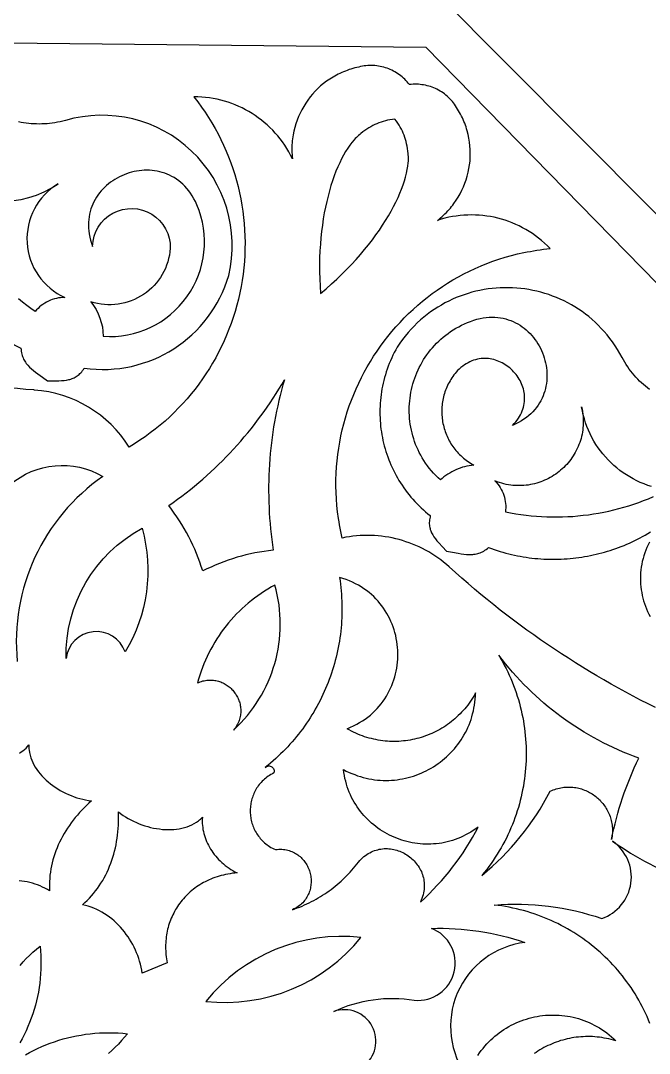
# Model space of a CAD drawing. Extents: x -555 to 555, y -555 to 555.
# Drawn here: x 6.6 to 106.5, y 6.6 to 170.8 of the extents above; entities that cross this region are included whole.
import ezdxf

# ---------------------------------------------------------------- set-up
doc = ezdxf.new("R2010")
doc.units = 0
doc.layers.add('LAYER_1', color=18, linetype='CONTINUOUS')
doc.layers.add('LAYER_2', color=140, linetype='CONTINUOUS')

msp = doc.modelspace()

# ---------------------------------------------------------------- linework, layer by layer
at = {"layer": 'LAYER_1'}
for points in [[(-6.28, 167.4), (71, 166.61), (125.03, 111.42)], [(106.56, 112.16), (106.23, 112.41), (105.91, 112.68), (105.6, 112.95), (105.3, 113.23), (105, 113.51), (104.7, 113.81), (104.42, 114.12), (104.14, 114.43), (103.87, 114.75), (103.61, 115.08), (103.35, 115.42), (103.1, 115.77), (102.86, 116.12), (102.63, 116.49), (102.41, 116.86), (102.2, 117.24), (101.85, 117.89), (101.47, 118.52), (101.09, 119.13), (100.68, 119.72), (100.26, 120.29), (99.82, 120.84), (99.37, 121.38), (98.91, 121.89), (98.43, 122.38), (97.93, 122.86), (97.43, 123.32), (96.91, 123.75), (96.38, 124.17), (95.84, 124.56), (95.29, 124.94), (94.72, 125.3), (94.15, 125.64), (93.57, 125.96), (92.98, 126.25), (92.39, 126.53), (91.78, 126.79), (91.17, 127.03), (90.55, 127.25), (89.93, 127.45), (89.3, 127.63), (88.67, 127.79), (88.03, 127.93), (87.39, 128.05), (86.75, 128.15), (86.1, 128.23), (85.45, 128.29), (84.8, 128.33), (84.15, 128.35), (83.5, 128.35), (82.85, 128.33), (82.2, 128.29), (81.55, 128.23), (80.9, 128.15), (80.26, 128.05), (79.61, 127.93), (78.98, 127.79), (78.34, 127.63), (77.71, 127.44), (77.08, 127.24), (76.46, 127.02), (75.85, 126.78), (75.24, 126.51), (74.64, 126.23), (74.05, 125.93), (73.47, 125.6), (72.89, 125.26), (72.32, 124.89), (71.77, 124.5), (71.22, 124.1), (70.69, 123.67), (70.16, 123.22), (69.65, 122.75), (69.15, 122.26), (68.67, 121.75), (68.2, 121.22), (67.74, 120.67), (67.3, 120.1), (66.87, 119.51), (66.46, 118.89), (66.22, 118.47), (65.99, 118.04), (65.78, 117.61), (65.58, 117.18), (65.38, 116.74), (65.2, 116.3), (65.03, 115.86), (64.87, 115.42), (64.72, 114.97), (64.58, 114.52), (64.45, 114.07), (64.33, 113.62), (64.22, 113.17), (64.12, 112.72), (64.03, 112.26), (63.96, 111.81), (63.89, 111.35), (63.83, 110.89), (63.78, 110.43), (63.75, 109.97), (63.72, 109.51), (63.71, 109.06), (63.7, 108.6), (63.7, 108.14), (63.72, 107.68), (63.74, 107.23), (63.77, 106.77), (63.82, 106.32), (63.87, 105.86), (63.94, 105.41), (64.01, 104.96), (64.09, 104.51), (64.19, 104.06), (64.29, 103.62), (64.4, 103.18), (64.52, 102.74), (64.65, 102.3), (64.79, 101.86), (64.95, 101.43), (65.11, 101), (65.28, 100.58), (65.45, 100.16), (65.64, 99.74), (65.84, 99.32), (66.05, 98.91), (66.27, 98.51), (66.49, 98.1), (66.73, 97.71), (66.97, 97.31), (67.22, 96.93), (67.49, 96.54), (67.76, 96.17), (68.04, 95.79), (68.33, 95.43), (68.63, 95.06), (68.94, 94.71), (69.25, 94.36), (69.58, 94.02), (69.92, 93.68), (70.26, 93.35), (70.61, 93.02), (70.97, 92.71), (71.34, 92.4), (71.72, 92.1), (71.67, 91.86), (71.62, 91.64), (71.59, 91.42), (71.57, 91.2), (71.56, 91), (71.56, 90.8), (71.58, 90.6), (71.6, 90.41), (71.63, 90.23), (71.67, 90.05), (71.72, 89.87), (71.78, 89.7), (71.85, 89.53), (71.92, 89.36), (72.01, 89.2), (72.1, 89.04), (72.3, 88.72), (72.53, 88.41), (72.78, 88.1), (73.05, 87.78), (73.65, 87.14), (74.29, 86.46), (75.26, 86.28), (76.17, 86.11), (76.61, 86.04), (77.03, 85.98), (77.45, 85.93), (77.86, 85.91), (78.26, 85.92), (78.46, 85.93), (78.66, 85.95), (78.85, 85.98), (79.05, 86.02), (79.25, 86.07), (79.44, 86.13), (79.63, 86.2), (79.83, 86.28), (80.02, 86.37), (80.21, 86.47), (80.4, 86.59), (80.6, 86.72), (80.79, 86.86), (80.99, 87.02), (81.44, 86.85), (81.89, 86.7), (82.34, 86.55), (82.8, 86.41), (83.26, 86.27), (83.72, 86.15), (84.18, 86.03), (84.64, 85.92), (85.1, 85.82), (85.56, 85.72), (86.02, 85.63), (86.49, 85.55), (86.95, 85.48), (87.42, 85.41), (87.88, 85.36), (88.35, 85.3), (88.82, 85.26), (89.28, 85.23), (89.75, 85.2), (90.22, 85.18), (90.68, 85.16), (91.15, 85.16), (91.62, 85.16), (92.08, 85.17), (92.55, 85.18), (93.02, 85.21), (93.48, 85.24), (93.94, 85.28), (94.41, 85.32), (94.87, 85.38), (95.33, 85.44), (95.79, 85.5), (96.25, 85.58), (96.71, 85.66), (97.17, 85.75), (97.62, 85.84), (98.08, 85.95), (98.53, 86.06), (98.98, 86.18), (99.43, 86.3), (99.88, 86.43), (100.32, 86.57), (100.76, 86.72), (101.21, 86.87), (101.64, 87.03), (102.08, 87.2), (102.52, 87.37), (102.95, 87.56), (103.38, 87.74), (103.8, 87.94), (104.23, 88.14), (104.65, 88.35), (105.07, 88.57), (105.48, 88.79), (105.9, 89.02), (106.3, 89.26), (106.71, 89.5)], [(106.91, 96.73), (106.3, 96.92), (105.7, 97.15), (105.11, 97.39), (104.54, 97.66), (103.97, 97.94), (103.42, 98.25), (102.89, 98.58), (102.37, 98.93), (101.86, 99.3), (101.37, 99.69), (100.89, 100.1), (100.43, 100.53), (99.99, 100.97), (99.57, 101.43), (99.16, 101.91), (98.77, 102.4), (98.4, 102.91), (98.05, 103.44), (97.72, 103.97), (97.42, 104.53), (97.13, 105.09), (96.87, 105.67), (96.62, 106.26), (96.4, 106.87), (96.21, 107.48), (96.04, 108.11), (95.89, 108.74), (95.77, 109.39), (95.85, 109.01), (95.91, 108.64), (95.96, 108.26), (96, 107.89), (96.03, 107.53), (96.04, 107.16), (96.03, 106.8), (96.02, 106.44), (95.99, 106.09), (95.95, 105.74), (95.9, 105.39), (95.84, 105.05), (95.76, 104.71), (95.68, 104.37), (95.58, 104.04), (95.47, 103.72), (95.35, 103.4), (95.22, 103.08), (95.08, 102.77), (94.93, 102.47), (94.77, 102.17), (94.6, 101.88), (94.43, 101.59), (94.24, 101.31), (94.04, 101.04), (93.84, 100.77), (93.62, 100.51), (93.4, 100.26), (93.17, 100.02), (92.94, 99.78), (92.69, 99.55), (92.44, 99.33), (92.18, 99.11), (91.92, 98.91), (91.65, 98.71), (91.37, 98.53), (91.09, 98.35), (90.8, 98.18), (90.5, 98.02), (90.2, 97.87), (89.89, 97.73), (89.58, 97.59), (89.27, 97.47), (88.95, 97.36), (88.63, 97.26), (88.3, 97.17), (87.97, 97.1), (87.63, 97.03), (87.29, 96.97), (86.95, 96.93), (86.61, 96.9), (86.26, 96.88), (85.91, 96.87), (85.56, 96.87), (85.21, 96.89), (84.86, 96.92), (84.5, 96.96), (84.14, 97.02), (83.78, 97.08), (83.43, 97.17), (83.07, 97.26), (82.71, 97.37), (82.35, 97.5), (81.99, 97.63), (82.22, 97.38), (82.44, 97.12), (82.64, 96.85), (82.82, 96.56), (82.99, 96.27), (83.14, 95.97), (83.28, 95.66), (83.39, 95.34), (83.49, 95.02), (83.57, 94.69), (83.63, 94.36), (83.67, 94.03), (83.7, 93.7), (83.7, 93.36), (83.68, 93.03), (83.65, 92.69), (84.47, 92.54), (85.29, 92.39), (86.12, 92.27), (86.94, 92.16), (87.77, 92.08), (88.6, 92.01), (89.42, 91.95), (90.25, 91.92), (91.08, 91.9), (91.91, 91.9), (92.73, 91.91), (93.56, 91.94), (94.38, 91.99), (95.2, 92.06), (96.03, 92.15), (96.85, 92.25), (97.66, 92.37), (98.48, 92.5), (99.29, 92.66), (100.1, 92.83), (100.9, 93.02), (101.7, 93.22), (102.5, 93.44), (103.29, 93.68), (104.08, 93.93), (104.86, 94.2), (105.64, 94.49), (106.42, 94.8), (107.18, 95.12)], [(106.59, 87.89), (106.37, 87.46), (106.16, 87.03), (105.98, 86.6), (105.81, 86.16), (105.67, 85.72), (105.54, 85.27), (105.43, 84.82), (105.33, 84.37), (105.26, 83.92), (105.2, 83.47), (105.16, 83.02), (105.13, 82.56), (105.12, 82.11), (105.13, 81.66), (105.16, 81.21), (105.2, 80.76), (105.25, 80.31), (105.33, 79.86), (105.41, 79.42), (105.52, 78.98), (105.64, 78.55), (105.77, 78.12), (105.92, 77.69), (106.08, 77.27), (106.26, 76.86), (106.45, 76.45), (106.66, 76.05)], [(6.41, 54.31), (6.68, 54.51), (6.94, 54.71), (7.19, 54.92), (7.43, 55.14), (7.66, 55.38), (7.88, 55.62), (7.88, 55.42), (7.88, 55.21), (7.9, 55.01), (7.92, 54.8), (7.98, 54.4), (8.07, 54), (8.19, 53.6), (8.33, 53.21), (8.5, 52.83), (8.69, 52.45), (8.91, 52.09), (9.14, 51.72), (9.4, 51.37), (9.67, 51.03), (9.97, 50.69), (10.28, 50.37), (10.61, 50.05), (10.95, 49.75), (11.31, 49.45), (11.69, 49.17), (12.07, 48.9), (12.47, 48.65), (12.88, 48.4), (13.3, 48.17), (13.73, 47.96), (14.17, 47.75), (14.61, 47.57), (15.06, 47.4), (15.51, 47.24), (15.97, 47.11), (16.44, 46.99), (16.9, 46.88), (17.37, 46.8), (17.84, 46.73), (17.44, 46.37), (17.05, 46.01), (16.67, 45.63), (16.31, 45.25), (15.95, 44.86), (15.6, 44.47), (15.26, 44.07), (14.94, 43.66), (14.63, 43.24), (14.32, 42.82), (14.03, 42.39), (13.76, 41.96), (13.49, 41.52), (13.24, 41.08), (13, 40.63), (12.77, 40.18), (12.56, 39.72), (12.36, 39.25), (12.18, 38.79), (12, 38.32), (11.85, 37.84), (11.71, 37.36), (11.58, 36.88), (11.47, 36.39), (11.38, 35.9), (11.3, 35.41), (11.24, 34.91), (11.2, 34.41), (11.17, 33.91), (11.16, 33.41), (11.17, 32.91), (11.19, 32.4), (10.82, 32.63), (10.44, 32.84), (10.06, 33.03), (9.66, 33.2), (9.27, 33.36), (8.86, 33.5), (8.45, 33.63), (8.04, 33.74), (7.62, 33.84), (7.2, 33.91), (6.78, 33.98), (6.35, 34.03)], [(6.48, 20.57), (6.97, 21.11), (7.48, 21.64), (8, 22.16), (8.54, 22.66), (9.1, 23.14), (9.67, 23.61), (9.74, 22.88), (9.78, 22.14), (9.81, 21.4), (9.81, 20.67), (9.79, 19.94), (9.75, 19.21), (9.7, 18.49), (9.62, 17.76), (9.52, 17.05), (9.4, 16.33), (9.26, 15.62), (9.1, 14.92), (8.92, 14.22), (8.72, 13.53), (8.5, 12.84), (8.27, 12.16), (8.01, 11.49), (7.74, 10.82), (7.45, 10.16), (7.14, 9.51), (6.81, 8.87), (6.46, 8.24)], [(79.29, 6.25), (79.55, 6.63), (79.82, 7.01), (80.1, 7.37), (80.39, 7.72), (80.69, 8.06), (81.01, 8.39), (81.33, 8.71), (81.65, 9.01), (81.99, 9.31), (82.34, 9.59), (82.69, 9.86), (83.05, 10.12), (83.42, 10.36), (83.8, 10.6), (84.18, 10.82), (84.57, 11.03), (84.96, 11.23), (85.36, 11.41), (85.76, 11.59), (86.17, 11.75), (86.59, 11.9), (87, 12.03), (87.42, 12.15), (87.85, 12.26), (88.28, 12.36), (88.71, 12.44), (89.14, 12.52), (89.58, 12.57), (90.01, 12.62), (90.45, 12.65), (90.89, 12.67), (91.33, 12.67), (91.77, 12.66), (92.21, 12.64), (92.65, 12.6), (93.09, 12.55), (93.53, 12.49), (93.97, 12.41), (94.41, 12.32), (94.84, 12.22), (95.27, 12.1), (95.7, 11.96), (96.13, 11.81), (96.55, 11.65), (96.97, 11.47), (97.38, 11.28), (97.79, 11.08), (98.2, 10.86), (98.6, 10.62), (99, 10.37), (99.39, 10.1), (99.77, 9.82), (100.15, 9.53), (100.52, 9.22), (100.88, 8.89), (101.24, 8.55), (100.86, 8.66), (100.49, 8.76), (100.12, 8.86), (99.74, 8.94), (99.37, 9.01), (98.99, 9.07), (98.62, 9.13), (98.25, 9.17), (97.87, 9.2), (97.5, 9.23), (97.13, 9.24), (96.76, 9.24), (96.39, 9.24), (96.02, 9.22), (95.65, 9.2), (95.29, 9.17), (94.93, 9.13), (94.56, 9.08), (94.2, 9.02), (93.85, 8.95), (93.49, 8.87), (93.14, 8.79), (92.79, 8.69), (92.44, 8.59), (92.09, 8.48), (91.75, 8.36), (91.41, 8.23), (91.08, 8.1), (90.75, 7.95), (90.42, 7.8), (90.1, 7.64), (89.78, 7.48), (89.46, 7.3), (89.15, 7.12), (88.84, 6.93), (88.54, 6.73), (88.24, 6.53)], [(7.36, 6.33), (7.99, 6.69), (8.63, 7.02), (9.27, 7.34), (9.93, 7.64), (10.6, 7.92), (11.27, 8.18), (11.95, 8.43), (12.64, 8.65), (13.33, 8.86), (14.04, 9.04), (14.74, 9.21), (15.46, 9.36), (16.18, 9.49), (16.9, 9.6), (17.63, 9.69), (18.36, 9.76), (19.1, 9.81), (19.84, 9.84), (20.58, 9.85), (21.32, 9.84), (22.07, 9.82), (22.82, 9.77), (23.57, 9.7), (23.1, 9.14), (22.62, 8.59), (22.13, 8.05), (21.62, 7.53), (21.1, 7.03), (20.57, 6.54)]]:
    msp.add_lwpolyline(points, dxfattribs=at)
for points in [[(107.53, 61.57), (106.34, 62.16), (105.16, 62.77), (103.98, 63.39), (102.81, 64.01), (101.64, 64.65), (100.49, 65.3), (99.33, 65.96), (98.19, 66.63), (97.05, 67.31), (95.92, 68), (94.79, 68.7), (93.67, 69.41), (92.56, 70.14), (91.45, 70.87), (90.35, 71.61), (89.26, 72.36), (88.17, 73.13), (87.09, 73.9), (86.02, 74.68), (84.96, 75.47), (83.9, 76.28), (82.85, 77.09), (81.81, 77.91), (80.77, 78.74), (79.74, 79.58), (78.72, 80.43), (77.71, 81.3), (76.71, 82.17), (75.71, 83.05), (74.72, 83.94), (74.71, 83.94), (74.27, 84.33), (73.82, 84.7), (73.37, 85.05), (72.9, 85.39), (72.43, 85.72), (71.95, 86.03), (71.46, 86.32), (70.96, 86.6), (70.46, 86.87), (69.95, 87.12), (69.43, 87.35), (68.91, 87.57), (68.38, 87.77), (67.84, 87.96), (67.31, 88.13), (66.76, 88.29), (66.21, 88.43), (65.66, 88.55), (65.1, 88.66), (64.54, 88.75), (63.98, 88.82), (63.42, 88.88), (62.85, 88.92), (62.28, 88.95), (61.71, 88.96), (61.14, 88.95), (60.57, 88.92), (60, 88.88), (59.42, 88.82), (58.85, 88.74), (58.28, 88.65), (57.71, 88.54), (57.59, 89.06), (57.48, 89.58), (57.38, 90.1), (57.29, 90.62), (57.2, 91.13), (57.12, 91.65), (56.98, 92.69), (56.87, 93.72), (56.79, 94.75), (56.74, 95.78), (56.72, 96.8), (56.72, 97.82), (56.75, 98.83), (56.81, 99.84), (56.9, 100.84), (57.01, 101.84), (57.15, 102.83), (57.32, 103.81), (57.51, 104.79), (57.72, 105.76), (57.96, 106.72), (58.23, 107.67), (58.52, 108.61), (58.83, 109.55), (59.17, 110.47), (59.54, 111.38), (59.92, 112.29), (60.33, 113.18), (60.76, 114.06), (61.21, 114.93), (61.69, 115.78), (62.18, 116.62), (62.7, 117.45), (63.24, 118.27), (63.8, 119.07), (64.38, 119.85), (64.98, 120.62), (65.6, 121.38), (66.24, 122.12), (66.9, 122.84), (67.58, 123.55), (68.27, 124.24), (68.99, 124.91), (69.72, 125.56), (70.47, 126.2), (71.23, 126.81), (72.02, 127.41), (72.82, 127.98), (73.64, 128.54), (74.47, 129.08), (75.32, 129.59), (76.18, 130.08), (77.06, 130.55), (77.95, 131), (78.86, 131.42), (79.79, 131.83), (80.72, 132.2), (81.67, 132.56), (82.63, 132.89), (83.61, 133.19), (84.6, 133.47), (85.6, 133.72), (86.61, 133.95), (87.12, 134.05), (87.64, 134.14), (88.15, 134.23), (88.67, 134.32), (89.2, 134.39), (89.72, 134.46), (90.25, 134.52), (90.78, 134.58), (90.34, 135.02), (89.89, 135.45), (89.42, 135.85), (88.94, 136.24), (88.45, 136.61), (87.95, 136.96), (87.44, 137.3), (86.92, 137.61), (86.39, 137.9), (85.85, 138.18), (85.3, 138.43), (84.75, 138.67), (84.19, 138.88), (83.62, 139.08), (83.04, 139.26), (82.46, 139.41), (81.87, 139.55), (81.28, 139.66), (80.69, 139.76), (80.09, 139.83), (79.49, 139.89), (78.89, 139.92), (78.28, 139.93), (77.67, 139.92), (77.07, 139.89), (76.46, 139.84), (75.85, 139.76), (75.25, 139.67), (74.64, 139.55), (74.04, 139.41), (73.44, 139.25), (72.85, 139.06), (73.1, 139.26), (73.35, 139.47), (73.59, 139.68), (73.82, 139.89), (74.05, 140.11), (74.27, 140.33), (74.49, 140.56), (74.7, 140.79), (74.91, 141.03), (75.1, 141.27), (75.3, 141.51), (75.48, 141.76), (75.84, 142.26), (76.16, 142.78), (76.47, 143.31), (76.74, 143.85), (77, 144.41), (77.22, 144.97), (77.42, 145.54), (77.6, 146.12), (77.74, 146.71), (77.86, 147.3), (77.96, 147.9), (78.03, 148.5), (78.07, 149.1), (78.08, 149.71), (78.07, 150.32), (78.02, 150.92), (77.96, 151.53), (77.86, 152.13), (77.73, 152.73), (77.58, 153.33), (77.49, 153.63), (77.4, 153.92), (77.3, 154.22), (77.19, 154.51), (77.07, 154.8), (76.95, 155.09), (76.82, 155.38), (76.68, 155.66), (76.53, 155.95), (76.38, 156.23), (76.22, 156.5), (76.06, 156.78), (75.9, 157.04), (75.74, 157.29), (75.58, 157.53), (75.4, 157.76), (75.22, 157.99), (75.03, 158.21), (74.83, 158.42), (74.62, 158.62), (74.41, 158.81), (74.19, 158.99), (73.97, 159.17), (73.74, 159.33), (73.51, 159.49), (73.27, 159.64), (73.02, 159.78), (72.77, 159.91), (72.52, 160.03), (72.26, 160.14), (72, 160.24), (71.74, 160.34), (71.47, 160.42), (71.2, 160.49), (70.93, 160.56), (70.65, 160.61), (70.37, 160.65), (70.1, 160.69), (69.82, 160.71), (69.53, 160.72), (69.25, 160.72), (68.97, 160.72), (68.68, 160.7), (68.4, 160.67), (68.22, 160.89), (68.04, 161.11), (67.85, 161.31), (67.65, 161.51), (67.45, 161.71), (67.24, 161.89), (67.02, 162.07), (66.8, 162.23), (66.57, 162.39), (66.34, 162.54), (66.1, 162.69), (65.85, 162.82), (65.61, 162.95), (65.35, 163.06), (65.1, 163.17), (64.83, 163.27), (64.57, 163.35), (64.3, 163.43), (64.03, 163.5), (63.76, 163.56), (63.48, 163.61), (63.2, 163.65), (62.92, 163.68), (62.64, 163.7), (62.35, 163.71), (62.07, 163.7), (61.78, 163.69), (61.49, 163.67), (61.2, 163.63), (60.91, 163.58), (60.62, 163.53), (60.34, 163.46), (60.02, 163.39), (59.71, 163.31), (59.4, 163.23), (59.1, 163.14), (58.8, 163.04), (58.5, 162.93), (58.21, 162.82), (57.92, 162.7), (57.63, 162.58), (57.35, 162.45), (57.07, 162.31), (56.79, 162.17), (56.26, 161.87), (55.74, 161.54), (55.23, 161.2), (54.75, 160.83), (54.28, 160.44), (53.84, 160.03), (53.41, 159.6), (53, 159.15), (52.61, 158.69), (52.25, 158.2), (51.91, 157.71), (51.58, 157.19), (51.29, 156.67), (51.01, 156.13), (50.76, 155.57), (50.54, 155.01), (50.34, 154.43), (50.17, 153.85), (50.02, 153.25), (49.9, 152.65), (49.85, 152.34), (49.81, 152.04), (49.77, 151.73), (49.74, 151.42), (49.72, 151.1), (49.71, 150.79), (49.7, 150.48), (49.7, 150.16), (49.71, 149.84), (49.73, 149.52), (49.75, 149.2), (49.78, 148.88), (49.5, 149.44), (49.2, 149.98), (48.89, 150.52), (48.56, 151.03), (48.21, 151.54), (47.84, 152.03), (47.46, 152.5), (47.06, 152.96), (46.65, 153.4), (46.22, 153.83), (45.78, 154.25), (45.32, 154.64), (44.86, 155.02), (44.37, 155.39), (43.88, 155.73), (43.38, 156.06), (42.86, 156.37), (42.34, 156.67), (41.8, 156.94), (41.26, 157.2), (40.7, 157.43), (40.14, 157.65), (39.57, 157.85), (38.99, 158.03), (38.4, 158.19), (37.81, 158.33), (37.21, 158.45), (36.6, 158.54), (35.99, 158.62), (35.38, 158.67), (34.75, 158.71), (34.13, 158.72, -0.453995), (23.83, 103, 0.240725), (8.75, 112.08), (8.73, 112.09, -0.074077), (-32.6, 121.2)], [(-9.93, 142.32, 0.260478), (6.62, 118.74), (6.64, 118.49), (6.67, 118.25), (6.71, 118.02), (6.76, 117.8), (6.82, 117.59), (6.89, 117.39), (6.96, 117.2), (7.05, 117.01), (7.14, 116.83), (7.24, 116.65), (7.35, 116.49), (7.46, 116.32), (7.58, 116.17), (7.71, 116.01), (7.99, 115.72), (8.29, 115.44), (8.6, 115.17), (8.94, 114.9), (9.3, 114.64), (10.05, 114.1), (10.85, 113.52), (11.79, 113.53), (12.23, 113.54), (12.66, 113.55), (13.08, 113.57), (13.48, 113.6), (13.86, 113.65), (14.23, 113.73), (14.41, 113.77), (14.58, 113.82), (14.76, 113.89), (14.92, 113.95), (15.09, 114.03), (15.25, 114.12), (15.41, 114.21), (15.57, 114.32), (15.72, 114.43), (15.87, 114.56), (16.01, 114.69), (16.15, 114.84), (16.29, 115), (16.43, 115.18), (16.56, 115.37), (16.69, 115.57, 0.373134), (39.66, 130.31, 0.574165), (13.72, 154.96), (13.3, 154.85), (12.88, 154.75), (12.46, 154.67), (12.03, 154.59), (11.61, 154.53), (11.19, 154.48), (10.77, 154.44), (10.35, 154.41), (9.93, 154.4), (9.52, 154.39), (9.1, 154.4), (8.68, 154.41), (8.27, 154.44), (7.86, 154.48), (7.45, 154.53), (7.04, 154.59), (6.64, 154.65), (6.23, 154.73)], [(-6.45, 145.6, 0.329739), (12.55, 144.87, 0.606751), (13.62, 126.79), (13.27, 126.79), (12.93, 126.76), (12.6, 126.72), (12.27, 126.65), (11.94, 126.57), (11.61, 126.47), (11.3, 126.35), (10.99, 126.22), (10.69, 126.07), (10.4, 125.9), (10.12, 125.71), (9.85, 125.51), (9.59, 125.3), (9.35, 125.07), (9.12, 124.83), (8.91, 124.57), (8.22, 125.05), (7.55, 125.55), (6.89, 126.06), (6.24, 126.58)], [(1.46, 82.56, -0.719328), (19.65, 98.34, 0.270929), (6.03, 68.91, 0.777705)], [(106.64, 11.32), (106.42, 11.87), (106.18, 12.41), (105.94, 12.95), (105.68, 13.48), (105.42, 14), (105.14, 14.52), (104.86, 15.04), (104.57, 15.54), (104.27, 16.04), (103.95, 16.53), (103.63, 17.02), (103.3, 17.5), (102.96, 17.97), (102.62, 18.43), (102.26, 18.89), (101.9, 19.34), (101.53, 19.79), (101.14, 20.22), (100.76, 20.65), (100.36, 21.07), (99.96, 21.48), (99.54, 21.89), (99.12, 22.28), (98.7, 22.67), (98.26, 23.05), (97.82, 23.42), (97.37, 23.79), (96.92, 24.14), (96.46, 24.49), (95.99, 24.83), (95.51, 25.15), (95.03, 25.47), (94.54, 25.78), (94.05, 26.08), (93.55, 26.38), (93.04, 26.66), (92.53, 26.93), (92.01, 27.2), (91.49, 27.45), (90.96, 27.69), (90.43, 27.93), (89.89, 28.15), (89.35, 28.36), (88.8, 28.57), (88.24, 28.76), (87.69, 28.94), (87.12, 29.11), (86.56, 29.27), (85.99, 29.42), (85.41, 29.56), (84.83, 29.69), (84.25, 29.81), (83.66, 29.91), (83.07, 30.01), (82.48, 30.09), (81.88, 30.16), (82.96, 30.24), (84.05, 30.28), (85.13, 30.3), (86.22, 30.29), (87.3, 30.25), (88.38, 30.19), (89.46, 30.09), (90.53, 29.97), (91.6, 29.83), (92.67, 29.65), (93.74, 29.45), (94.79, 29.22), (95.85, 28.96), (96.89, 28.68), (97.94, 28.37), (98.97, 28.03, 0.61665), (100.7, 40.3, 0.063158), (112.78, 33.98, 0.145764)], [(61.03, 4.46, 0.862472), (56.36, 13.23, -0.153049), (69.17, 15.03, 0.87466), (71.89, 26.45, -0.089383), (86.77, 24.21, 0.578149), (77.64, 2.78)]]:
    msp.add_lwpolyline(points, format="xyb", dxfattribs=at)
for points in [[(54.26, 127.45), (55.15, 128.2), (56.02, 128.96), (56.86, 129.73), (57.66, 130.5), (58.44, 131.28), (59.19, 132.06), (59.91, 132.84), (60.6, 133.63), (61.27, 134.41), (61.9, 135.19), (62.5, 135.97), (63.07, 136.75), (63.62, 137.52), (64.13, 138.28), (64.61, 139.04), (65.07, 139.79), (65.49, 140.53), (65.88, 141.26), (66.25, 141.97), (66.58, 142.68), (66.88, 143.37), (67.16, 144.04), (67.4, 144.7), (67.61, 145.34), (67.79, 145.96), (67.94, 146.56), (68.06, 147.14), (68.15, 147.7), (68.21, 148.24), (68.23, 148.5), (68.24, 148.75), (68.24, 148.99), (68.23, 149.23), (68.22, 149.47), (68.2, 149.69), (68.15, 150.1), (68.09, 150.49), (68.02, 150.87), (67.95, 151.23), (67.86, 151.59), (67.77, 151.93), (67.66, 152.27), (67.55, 152.6), (67.42, 152.93), (67.27, 153.25), (67.12, 153.57), (66.94, 153.89), (66.76, 154.21), (66.55, 154.53), (66.33, 154.86), (66.1, 155.19), (65.69, 155.13), (65.3, 155.07), (64.93, 154.99), (64.57, 154.9), (64.22, 154.8), (63.88, 154.69), (63.54, 154.57), (63.22, 154.43), (62.9, 154.29), (62.58, 154.13), (62.26, 153.96), (61.95, 153.77), (61.63, 153.57), (61.32, 153.36), (60.99, 153.13), (60.67, 152.88), (60.49, 152.74), (60.31, 152.59), (60.13, 152.43), (59.96, 152.26), (59.78, 152.08), (59.61, 151.89), (59.26, 151.47), (58.92, 151.02), (58.58, 150.54), (58.25, 150.01), (57.93, 149.45), (57.61, 148.86), (57.31, 148.23), (57.01, 147.56), (56.72, 146.87), (56.44, 146.14), (56.17, 145.38), (55.92, 144.6), (55.68, 143.78), (55.45, 142.93), (55.24, 142.06), (55.04, 141.16), (54.86, 140.24), (54.7, 139.29), (54.55, 138.32), (54.43, 137.32), (54.32, 136.3), (54.23, 135.26), (54.17, 134.2), (54.12, 133.12), (54.1, 132.02), (54.1, 130.9), (54.13, 129.77), (54.18, 128.62)], [(76.03, 115.16), (75.84, 114.93), (75.65, 114.71), (75.48, 114.48), (75.31, 114.25), (75.15, 114.02), (74.99, 113.78), (74.85, 113.54), (74.71, 113.29), (74.58, 113.05), (74.46, 112.8), (74.34, 112.55), (74.24, 112.29), (74.14, 112.04), (74.05, 111.78), (73.96, 111.52), (73.89, 111.26), (73.82, 111), (73.76, 110.73), (73.7, 110.47), (73.66, 110.2), (73.62, 109.94), (73.59, 109.67), (73.56, 109.41), (73.55, 109.14), (73.54, 108.87), (73.54, 108.6), (73.54, 108.34), (73.56, 108.07), (73.58, 107.81), (73.6, 107.54), (73.64, 107.28), (73.68, 107.01), (73.73, 106.75), (73.79, 106.49), (73.85, 106.23), (73.92, 105.98), (74, 105.72), (74.08, 105.47), (74.17, 105.22), (74.27, 104.97), (74.38, 104.72), (74.49, 104.48), (74.61, 104.24), (74.73, 104), (74.87, 103.77), (75, 103.54), (75.15, 103.31), (75.3, 103.08), (75.46, 102.86), (75.63, 102.65), (75.8, 102.44), (75.98, 102.23), (76.17, 102.03), (76.36, 101.83), (76.56, 101.64), (76.76, 101.45), (76.98, 101.26), (77.19, 101.09), (77.42, 100.91), (77.65, 100.75), (77.89, 100.59), (78.13, 100.43), (78.38, 100.28), (78.64, 100.14), (78.27, 100.1), (77.9, 100.04), (77.53, 99.97), (77.17, 99.89), (76.82, 99.79), (76.47, 99.67), (76.12, 99.54), (75.78, 99.4), (75.45, 99.24), (75.12, 99.07), (74.8, 98.88), (74.49, 98.69), (74.18, 98.48), (73.89, 98.25), (73.6, 98.02), (73.32, 97.77), (72.94, 98.12), (72.57, 98.49), (72.22, 98.87), (71.88, 99.25), (71.56, 99.64), (71.26, 100.04), (70.97, 100.45), (70.7, 100.86), (70.44, 101.28), (70.2, 101.7), (69.97, 102.13), (69.76, 102.56), (69.56, 103), (69.38, 103.44), (69.22, 103.89), (69.07, 104.34), (68.93, 104.79), (68.81, 105.25), (68.7, 105.71), (68.61, 106.17), (68.53, 106.63), (68.47, 107.1), (68.42, 107.56), (68.39, 108.03), (68.37, 108.49), (68.37, 108.96), (68.38, 109.42), (68.4, 109.89), (68.44, 110.35), (68.49, 110.81), (68.56, 111.27), (68.64, 111.73), (68.73, 112.19), (68.84, 112.64), (68.96, 113.09), (69.09, 113.53), (69.24, 113.97), (69.41, 114.41), (69.58, 114.84), (69.77, 115.27), (69.97, 115.69), (70.19, 116.11), (70.41, 116.51), (70.66, 116.92), (70.91, 117.31), (71.18, 117.7), (71.46, 118.08), (71.75, 118.45), (72.06, 118.81), (72.38, 119.17), (72.71, 119.51), (73.05, 119.85), (73.41, 120.17), (73.78, 120.49), (74.16, 120.79), (74.55, 121.09), (74.95, 121.37), (75.37, 121.64), (75.8, 121.9), (76.24, 122.15), (76.69, 122.38), (77.16, 122.6), (77.64, 122.81), (78.13, 123), (78.63, 123.18), (79.14, 123.33), (79.63, 123.45), (80.12, 123.54), (80.6, 123.61), (81.07, 123.65), (81.53, 123.67), (81.99, 123.66), (82.43, 123.63), (82.87, 123.57), (83.3, 123.49), (83.71, 123.39), (84.12, 123.27), (84.52, 123.13), (84.9, 122.97), (85.28, 122.79), (85.64, 122.6), (85.99, 122.38), (86.34, 122.15), (86.66, 121.9), (86.98, 121.64), (87.28, 121.36), (87.57, 121.07), (87.85, 120.77), (88.11, 120.46), (88.36, 120.13), (88.6, 119.79), (88.82, 119.45), (89.03, 119.09), (89.22, 118.72), (89.4, 118.35), (89.56, 117.97), (89.7, 117.59), (89.83, 117.19), (89.95, 116.8), (90.04, 116.4), (90.12, 115.99), (90.18, 115.59), (90.23, 115.18), (90.25, 114.77), (90.26, 114.36), (90.25, 113.95), (90.22, 113.54), (90.18, 113.13), (90.11, 112.72), (90.02, 112.32), (89.92, 111.92), (89.79, 111.53), (89.65, 111.14), (89.48, 110.76), (89.29, 110.38), (89.08, 110.02), (88.85, 109.66), (88.6, 109.31), (88.32, 108.96), (88.03, 108.63), (87.71, 108.32), (87.36, 108.01), (87, 107.71), (86.61, 107.43), (86.2, 107.16), (85.76, 106.91), (85.3, 106.68), (84.81, 106.46), (85.07, 106.73), (85.31, 107.01), (85.53, 107.3), (85.73, 107.58), (85.91, 107.87), (86.07, 108.16), (86.21, 108.46), (86.34, 108.75), (86.44, 109.05), (86.53, 109.34), (86.6, 109.64), (86.65, 109.93), (86.69, 110.23), (86.71, 110.52), (86.71, 110.82), (86.7, 111.11), (86.67, 111.4), (86.63, 111.68), (86.58, 111.97), (86.51, 112.25), (86.43, 112.52), (86.34, 112.8), (86.23, 113.06), (86.11, 113.33), (85.98, 113.58), (85.84, 113.83), (85.68, 114.08), (85.52, 114.32), (85.35, 114.55), (85.16, 114.77), (84.97, 114.99), (84.77, 115.2), (84.56, 115.4), (84.34, 115.59), (84.12, 115.77), (83.88, 115.94), (83.64, 116.1), (83.4, 116.25), (83.14, 116.39), (82.89, 116.52), (82.62, 116.64), (82.35, 116.74), (82.08, 116.83), (81.81, 116.91), (81.52, 116.98), (81.24, 117.03), (80.95, 117.07), (80.67, 117.09), (80.37, 117.1), (80.08, 117.09), (79.79, 117.07), (79.49, 117.03), (79.2, 116.97), (78.9, 116.9), (78.61, 116.81), (78.31, 116.7), (78.02, 116.58), (77.73, 116.43), (77.44, 116.27), (77.15, 116.09), (76.87, 115.88), (76.58, 115.66), (76.31, 115.42)], [(78.92, 63.89), (78.73, 63.55), (78.53, 63.22), (78.33, 62.89), (78.11, 62.58), (77.89, 62.27), (77.67, 61.96), (77.43, 61.66), (77.19, 61.37), (76.95, 61.09), (76.7, 60.82), (76.44, 60.55), (76.17, 60.29), (75.9, 60.04), (75.63, 59.79), (75.35, 59.56), (75.06, 59.33), (74.77, 59.1), (74.47, 58.89), (74.17, 58.68), (73.87, 58.48), (73.56, 58.29), (73.24, 58.11), (72.93, 57.94), (72.6, 57.77), (72.28, 57.61), (71.95, 57.46), (71.62, 57.32), (71.28, 57.18), (70.94, 57.06), (70.6, 56.94), (70.26, 56.83), (69.91, 56.73), (69.56, 56.64), (69.21, 56.55), (68.86, 56.48), (68.5, 56.41), (68.15, 56.35), (67.79, 56.3), (67.43, 56.26), (67.07, 56.23), (66.71, 56.2), (66.34, 56.19), (65.98, 56.18), (65.62, 56.19), (65.25, 56.2), (64.89, 56.22), (64.52, 56.25), (64.16, 56.29), (63.8, 56.34), (63.43, 56.4), (63.07, 56.47), (62.71, 56.54), (62.35, 56.63), (61.99, 56.72), (61.63, 56.83), (61.27, 56.94), (60.92, 57.07), (60.57, 57.2), (60.21, 57.35), (59.87, 57.5), (59.52, 57.66), (59.17, 57.83), (58.83, 58.02), (58.49, 58.21), (59.02, 58.43), (59.52, 58.66), (60.01, 58.91), (60.48, 59.18), (60.93, 59.46), (61.36, 59.75), (61.78, 60.06), (62.18, 60.39), (62.56, 60.72), (62.92, 61.07), (63.27, 61.43), (63.6, 61.8), (63.91, 62.18), (64.2, 62.58), (64.48, 62.98), (64.74, 63.39), (64.98, 63.81), (65.2, 64.23), (65.41, 64.66), (65.6, 65.1), (65.77, 65.55), (65.93, 66), (66.07, 66.46), (66.19, 66.92), (66.29, 67.38), (66.38, 67.85), (66.45, 68.32), (66.5, 68.79), (66.53, 69.26), (66.55, 69.73), (66.55, 70.21), (66.54, 70.68), (66.51, 71.15), (66.46, 71.63), (66.39, 72.1), (66.31, 72.56), (66.21, 73.03), (66.09, 73.49), (65.96, 73.94), (65.81, 74.39), (65.64, 74.84), (65.46, 75.28), (65.26, 75.71), (65.04, 76.14), (64.81, 76.55), (64.56, 76.96), (64.29, 77.37), (64.01, 77.76), (63.71, 78.14), (63.4, 78.51), (63.07, 78.87), (62.72, 79.22), (62.35, 79.55), (61.97, 79.88), (61.58, 80.19), (61.16, 80.48), (60.73, 80.76), (60.29, 81.03), (59.83, 81.28), (59.35, 81.51), (58.86, 81.73), (58.35, 81.93), (57.82, 82.11), (57.28, 82.28), (57.36, 81.74), (57.43, 81.2), (57.49, 80.67), (57.54, 80.13), (57.59, 79.59), (57.62, 79.05), (57.65, 78.52), (57.66, 77.98), (57.67, 77.45), (57.67, 76.91), (57.66, 76.38), (57.64, 75.85), (57.61, 75.32), (57.58, 74.79), (57.53, 74.26), (57.48, 73.73), (57.42, 73.21), (57.35, 72.68), (57.27, 72.16), (57.18, 71.64), (57.08, 71.12), (56.98, 70.6), (56.86, 70.09), (56.74, 69.58), (56.61, 69.07), (56.47, 68.56), (56.33, 68.05), (56.17, 67.55), (56.01, 67.05), (55.84, 66.55), (55.66, 66.06), (55.47, 65.57), (55.28, 65.08), (55.07, 64.6), (54.86, 64.11), (54.64, 63.64), (54.42, 63.16), (54.18, 62.69), (53.94, 62.22), (53.69, 61.76), (53.43, 61.3), (53.17, 60.85), (52.9, 60.4), (52.62, 59.95), (52.33, 59.51), (52.03, 59.07), (51.73, 58.63), (51.42, 58.21), (51.1, 57.78), (50.78, 57.36), (50.44, 56.95), (50.11, 56.54), (49.76, 56.13), (49.4, 55.74), (49.04, 55.34), (48.68, 54.95), (48.3, 54.57), (47.92, 54.19), (47.53, 53.82), (47.13, 53.46), (46.73, 53.1), (46.32, 52.75), (45.91, 52.4), (45.48, 52.06), (45.61, 52.15), (45.74, 52.22), (45.87, 52.26), (46, 52.28), (46.14, 52.28), (46.27, 52.25), (46.39, 52.21), (46.5, 52.14), (46.61, 52.06), (46.7, 51.97), (46.78, 51.86), (46.83, 51.74), (46.87, 51.61), (46.89, 51.47), (46.88, 51.32), (46.84, 51.17), (46.6, 51.05), (46.37, 50.92), (46.15, 50.79), (45.94, 50.64), (45.73, 50.5), (45.54, 50.34), (45.35, 50.18), (45.17, 50.02), (44.99, 49.85), (44.82, 49.67), (44.66, 49.49), (44.51, 49.31), (44.37, 49.12), (44.23, 48.93), (44.1, 48.73), (43.98, 48.53), (43.87, 48.33), (43.77, 48.12), (43.67, 47.91), (43.58, 47.69), (43.49, 47.48), (43.42, 47.26), (43.35, 47.04), (43.29, 46.82), (43.24, 46.59), (43.19, 46.37), (43.16, 46.14), (43.13, 45.92), (43.11, 45.69), (43.09, 45.46), (43.09, 45.23), (43.09, 45), (43.09, 44.77), (43.11, 44.54), (43.13, 44.32), (43.16, 44.09), (43.2, 43.86), (43.25, 43.64), (43.3, 43.42), (43.36, 43.19), (43.43, 42.97), (43.51, 42.76), (43.59, 42.54), (43.68, 42.33), (43.78, 42.12), (43.89, 41.91), (44, 41.71), (44.12, 41.51), (44.25, 41.32), (44.39, 41.12), (44.53, 40.94), (44.68, 40.75), (44.84, 40.58), (45.01, 40.4), (45.18, 40.23), (45.36, 40.07), (45.55, 39.91), (45.75, 39.76), (45.95, 39.62), (46.16, 39.48), (46.38, 39.34), (46.61, 39.22), (46.84, 39.1), (47.08, 38.99), (47.35, 39.01), (47.61, 39.03), (47.86, 39.03), (48.11, 39.03), (48.36, 39.01), (48.6, 38.98), (48.83, 38.94), (49.06, 38.89), (49.28, 38.82), (49.5, 38.75), (49.71, 38.67), (49.91, 38.58), (50.11, 38.48), (50.3, 38.38), (50.48, 38.26), (50.66, 38.14), (50.83, 38.01), (51, 37.87), (51.16, 37.73), (51.31, 37.57), (51.45, 37.42), (51.59, 37.25), (51.72, 37.09), (51.84, 36.91), (51.96, 36.73), (52.07, 36.55), (52.17, 36.36), (52.26, 36.17), (52.35, 35.98), (52.43, 35.78), (52.5, 35.58), (52.56, 35.37), (52.61, 35.17), (52.66, 34.96), (52.7, 34.75), (52.73, 34.54), (52.75, 34.33), (52.76, 34.11), (52.76, 33.9), (52.76, 33.69), (52.74, 33.47), (52.72, 33.26), (52.69, 33.05), (52.65, 32.84), (52.6, 32.63), (52.54, 32.43), (52.47, 32.22), (52.39, 32.02), (52.31, 31.82), (52.21, 31.63), (52.1, 31.44), (51.99, 31.25), (51.86, 31.07), (51.72, 30.89), (51.58, 30.71), (51.42, 30.54), (51.25, 30.38), (51.08, 30.22), (50.89, 30.07), (50.69, 29.93), (50.48, 29.79), (50.26, 29.66), (50.03, 29.54), (49.79, 29.42), (50.18, 29.56), (50.57, 29.7), (50.95, 29.85), (51.33, 30), (51.71, 30.17), (52.09, 30.34), (52.46, 30.51), (52.82, 30.7), (53.19, 30.89), (53.55, 31.09), (53.9, 31.29), (54.25, 31.5), (54.6, 31.72), (54.94, 31.94), (55.28, 32.17), (55.61, 32.41), (55.94, 32.65), (56.27, 32.9), (56.59, 33.16), (56.9, 33.42), (57.21, 33.68), (57.52, 33.96), (57.82, 34.24), (58.11, 34.52), (58.4, 34.81), (58.69, 35.11), (58.97, 35.41), (59.24, 35.72), (59.51, 36.03), (59.77, 36.35), (60.03, 36.67), (60.28, 37), (60.49, 37.24), (60.71, 37.46), (60.93, 37.67), (61.16, 37.87), (61.39, 38.04), (61.63, 38.21), (61.86, 38.36), (62.11, 38.49), (62.35, 38.62), (62.6, 38.73), (62.85, 38.82), (63.1, 38.9), (63.36, 38.97), (63.61, 39.03), (63.87, 39.07), (64.12, 39.11), (64.38, 39.13), (64.63, 39.13), (64.89, 39.13), (65.14, 39.12), (65.4, 39.09), (65.65, 39.05), (65.9, 39.01), (66.14, 38.95), (66.39, 38.88), (66.63, 38.8), (66.87, 38.71), (67.1, 38.62), (67.33, 38.51), (67.56, 38.39), (67.78, 38.27), (67.99, 38.14), (68.2, 37.99), (68.41, 37.84), (68.61, 37.69), (68.8, 37.52), (68.98, 37.35), (69.16, 37.17), (69.33, 36.98), (69.49, 36.79), (69.65, 36.58), (69.8, 36.38), (69.93, 36.16), (70.06, 35.94), (70.18, 35.72), (70.29, 35.49), (70.38, 35.25), (70.47, 35.01), (70.55, 34.76), (70.61, 34.51), (70.67, 34.26), (70.71, 34), (70.74, 33.73), (70.75, 33.47), (70.76, 33.19), (70.75, 32.92), (70.72, 32.64), (70.69, 32.36), (70.63, 32.08), (70.57, 31.79), (70.48, 31.51), (70.39, 31.22), (70.27, 30.93), (70.14, 30.63), (70.84, 31.28), (71.52, 31.94), (72.18, 32.61), (72.83, 33.3), (73.47, 34), (74.08, 34.72), (74.69, 35.45), (75.27, 36.19), (75.84, 36.94), (76.39, 37.71), (76.92, 38.49), (77.44, 39.28), (77.94, 40.09), (78.42, 40.9), (78.89, 41.73), (79.33, 42.56), (78.94, 42.28), (78.55, 42.01), (78.14, 41.76), (77.74, 41.53), (77.33, 41.31), (76.92, 41.1), (76.5, 40.92), (76.08, 40.75), (75.66, 40.59), (75.24, 40.45), (74.81, 40.32), (74.39, 40.21), (73.96, 40.12), (73.53, 40.03), (73.1, 39.97), (72.67, 39.92), (72.23, 39.88), (71.8, 39.86), (71.37, 39.85), (70.94, 39.85), (70.51, 39.87), (70.09, 39.9), (69.66, 39.95), (69.24, 40.01), (68.82, 40.08), (68.4, 40.16), (67.99, 40.26), (67.58, 40.37), (67.17, 40.49), (66.77, 40.63), (66.37, 40.78), (65.98, 40.94), (65.59, 41.11), (65.21, 41.3), (64.83, 41.49), (64.46, 41.7), (64.1, 41.92), (63.74, 42.15), (63.39, 42.4), (63.05, 42.65), (62.71, 42.91), (62.38, 43.19), (62.07, 43.48), (61.76, 43.77), (61.45, 44.08), (61.16, 44.4), (60.88, 44.72), (60.61, 45.06), (60.35, 45.41), (60.1, 45.77), (59.86, 46.13), (59.63, 46.51), (59.42, 46.9), (59.21, 47.29), (59.02, 47.69), (58.84, 48.11), (58.68, 48.53), (58.52, 48.96), (58.39, 49.4), (58.26, 49.84), (58.15, 50.3), (58.05, 50.76), (57.97, 51.23), (57.91, 51.71), (58.35, 51.48), (58.79, 51.27), (59.24, 51.07), (59.69, 50.9), (60.14, 50.73), (60.59, 50.59), (61.04, 50.46), (61.5, 50.35), (61.95, 50.25), (62.4, 50.17), (62.86, 50.1), (63.31, 50.05), (63.76, 50.01), (64.22, 49.99), (64.67, 49.98), (65.11, 49.99), (65.56, 50.01), (66.01, 50.05), (66.45, 50.1), (66.89, 50.16), (67.32, 50.24), (67.76, 50.33), (68.19, 50.43), (68.61, 50.55), (69.03, 50.68), (69.45, 50.82), (69.86, 50.98), (70.27, 51.15), (70.67, 51.33), (71.06, 51.52), (71.45, 51.72), (71.84, 51.94), (72.21, 52.16), (72.58, 52.4), (72.94, 52.65), (73.3, 52.91), (73.64, 53.18), (73.98, 53.46), (74.31, 53.75), (74.63, 54.05), (74.94, 54.37), (75.25, 54.69), (75.54, 55.02), (75.82, 55.36), (76.09, 55.71), (76.36, 56.07), (76.61, 56.44), (76.85, 56.81), (77.07, 57.2), (77.29, 57.59), (77.5, 58), (77.69, 58.41), (77.87, 58.82), (78.03, 59.25), (78.19, 59.68), (78.33, 60.12), (78.45, 60.57), (78.57, 61.03), (78.66, 61.49), (78.75, 61.96), (78.81, 62.43), (78.86, 62.91), (78.9, 63.4)], [(34.69, 65.49), (34.91, 65.58), (35.13, 65.67), (35.35, 65.74), (35.56, 65.8), (35.78, 65.85), (35.99, 65.89), (36.2, 65.92), (36.41, 65.94), (36.62, 65.95), (36.83, 65.95), (37.03, 65.95), (37.24, 65.93), (37.44, 65.9), (37.63, 65.87), (37.83, 65.83), (38.02, 65.78), (38.21, 65.72), (38.39, 65.65), (38.58, 65.58), (38.75, 65.5), (38.93, 65.41), (39.1, 65.31), (39.26, 65.21), (39.43, 65.1), (39.58, 64.99), (39.74, 64.87), (39.88, 64.74), (40.03, 64.61), (40.16, 64.47), (40.3, 64.33), (40.42, 64.18), (40.54, 64.03), (40.66, 63.87), (40.77, 63.71), (40.87, 63.55), (40.97, 63.38), (41.06, 63.21), (41.14, 63.03), (41.22, 62.85), (41.29, 62.67), (41.35, 62.49), (41.41, 62.3), (41.46, 62.11), (41.5, 61.92), (41.53, 61.73), (41.55, 61.53), (41.57, 61.34), (41.58, 61.14), (41.58, 60.94), (41.57, 60.74), (41.55, 60.54), (41.53, 60.34), (41.49, 60.14), (41.44, 59.94), (41.39, 59.74), (41.33, 59.54), (41.25, 59.35), (41.17, 59.15), (41.07, 58.95), (40.97, 58.76), (40.85, 58.56), (40.73, 58.37), (40.59, 58.18), (40.44, 57.99), (41.03, 58.55), (41.59, 59.12), (42.13, 59.72), (42.64, 60.32), (43.14, 60.94), (43.61, 61.58), (44.05, 62.23), (44.47, 62.89), (44.87, 63.57), (45.25, 64.26), (45.6, 64.96), (45.92, 65.67), (46.23, 66.39), (46.5, 67.12), (46.75, 67.86), (46.98, 68.6), (47.18, 69.35), (47.35, 70.11), (47.5, 70.88), (47.63, 71.65), (47.73, 72.42), (47.8, 73.2), (47.84, 73.99), (47.86, 74.77), (47.85, 75.56), (47.81, 76.35), (47.75, 77.13), (47.66, 77.92), (47.54, 78.71), (47.39, 79.5), (47.22, 80.28), (47.01, 81.06), (46.45, 80.75), (45.89, 80.42), (45.35, 80.08), (44.81, 79.73), (44.29, 79.36), (43.77, 78.99), (43.27, 78.59), (42.77, 78.19), (42.29, 77.78), (41.82, 77.35), (41.36, 76.91), (40.91, 76.46), (40.47, 76), (40.05, 75.53), (39.64, 75.05), (39.24, 74.56), (38.85, 74.05), (38.48, 73.54), (38.12, 73.02), (37.77, 72.49), (37.43, 71.95), (37.11, 71.4), (36.8, 70.84), (36.51, 70.28), (36.23, 69.71), (35.97, 69.13), (35.72, 68.54), (35.48, 67.94), (35.26, 67.34), (35.06, 66.73), (34.87, 66.11)], [(79.92, 34.88), (80.76, 35.58), (81.57, 36.3), (82.36, 37.03), (83.14, 37.79), (83.89, 38.57), (84.63, 39.36), (85.34, 40.18), (86.03, 41.01), (86.7, 41.86), (87.35, 42.73), (87.98, 43.61), (88.59, 44.51), (89.17, 45.42), (89.73, 46.35), (90.26, 47.3), (90.77, 48.26), (91.02, 48.37), (91.26, 48.47), (91.5, 48.56), (91.75, 48.63), (91.99, 48.7), (92.24, 48.76), (92.48, 48.81), (92.72, 48.86), (92.96, 48.89), (93.21, 48.91), (93.45, 48.93), (93.69, 48.93), (93.93, 48.93), (94.16, 48.92), (94.4, 48.9), (94.64, 48.87), (94.87, 48.84), (95.1, 48.79), (95.33, 48.74), (95.55, 48.68), (95.77, 48.62), (95.99, 48.54), (96.21, 48.46), (96.43, 48.38), (96.64, 48.28), (96.85, 48.18), (97.05, 48.07), (97.25, 47.96), (97.45, 47.84), (97.64, 47.71), (97.83, 47.57), (98.01, 47.44), (98.19, 47.29), (98.36, 47.14), (98.53, 46.98), (98.7, 46.82), (98.85, 46.65), (99.01, 46.48), (99.16, 46.3), (99.3, 46.12), (99.43, 45.93), (99.56, 45.74), (99.69, 45.54), (99.8, 45.34), (99.91, 45.14), (100.02, 44.93), (100.11, 44.71), (100.2, 44.49), (100.29, 44.27), (100.36, 44.05), (100.43, 43.82), (100.49, 43.59), (100.54, 43.35), (100.58, 43.12), (100.62, 42.88), (100.64, 42.63), (100.66, 42.39), (100.67, 42.14), (100.67, 41.89), (100.66, 41.63), (100.64, 41.38), (100.61, 41.12), (100.57, 40.86), (100.52, 40.6), (100.7, 41.43), (100.88, 42.27), (101.09, 43.1), (101.3, 43.93), (101.53, 44.75), (101.77, 45.57), (102.02, 46.39), (102.28, 47.2), (102.56, 48.01), (102.85, 48.81), (103.16, 49.61), (103.47, 50.4), (103.8, 51.19), (104.14, 51.98), (104.49, 52.76), (104.86, 53.53), (104.03, 53.84), (103.21, 54.16), (102.4, 54.49), (101.59, 54.84), (100.79, 55.2), (100, 55.58), (99.22, 55.97), (98.44, 56.38), (97.67, 56.8), (96.91, 57.23), (96.16, 57.67), (95.42, 58.13), (94.68, 58.61), (93.96, 59.09), (93.24, 59.59), (92.53, 60.1), (91.83, 60.63), (91.14, 61.16), (90.46, 61.71), (89.79, 62.27), (89.13, 62.85), (88.49, 63.43), (87.85, 64.03), (87.22, 64.64), (86.6, 65.26), (85.99, 65.89), (85.4, 66.54), (84.81, 67.19), (84.24, 67.86), (83.68, 68.54), (83.13, 69.22), (82.59, 69.92), (82.9, 69.4), (83.2, 68.88), (83.48, 68.34), (83.76, 67.81), (84.02, 67.27), (84.27, 66.73), (84.51, 66.19), (84.74, 65.64), (84.96, 65.09), (85.17, 64.53), (85.36, 63.97), (85.54, 63.41), (85.72, 62.85), (85.88, 62.29), (86.03, 61.72), (86.17, 61.15), (86.29, 60.58), (86.41, 60.01), (86.52, 59.44), (86.61, 58.86), (86.69, 58.29), (86.76, 57.71), (86.82, 57.14), (86.87, 56.56), (86.91, 55.98), (86.94, 55.4), (86.95, 54.82), (86.96, 54.25), (86.95, 53.67), (86.94, 53.09), (86.91, 52.51), (86.87, 51.94), (86.82, 51.36), (86.76, 50.79), (86.69, 50.22), (86.6, 49.64), (86.51, 49.07), (86.4, 48.51), (86.29, 47.94), (86.16, 47.38), (86.03, 46.81), (85.88, 46.25), (85.72, 45.7), (85.55, 45.14), (85.37, 44.59), (85.18, 44.04), (84.98, 43.5), (84.76, 42.95), (84.54, 42.42), (84.31, 41.88), (84.06, 41.35), (83.81, 40.82), (83.54, 40.3), (83.27, 39.78), (82.98, 39.27), (82.68, 38.76), (82.37, 38.26), (82.05, 37.76), (81.73, 37.26), (81.39, 36.78), (81.04, 36.29), (80.68, 35.82), (80.3, 35.34)], [(22.11, 44.99), (22.48, 44.7), (22.87, 44.43), (23.27, 44.17), (23.68, 43.93), (24.11, 43.7), (24.54, 43.48), (24.98, 43.28), (25.42, 43.1), (25.87, 42.93), (26.33, 42.77), (26.79, 42.64), (27.25, 42.52), (27.72, 42.41), (28.18, 42.32), (28.65, 42.26), (29.11, 42.2), (29.57, 42.17), (30.03, 42.16), (30.48, 42.16), (30.93, 42.19), (31.37, 42.23), (31.8, 42.3), (32.23, 42.38), (32.64, 42.49), (33.04, 42.61), (33.43, 42.76), (33.81, 42.93), (34.18, 43.12), (34.53, 43.34), (34.86, 43.58), (35.02, 43.7), (35.17, 43.84), (35.32, 43.98), (35.47, 44.12), (35.45, 43.79), (35.45, 43.47), (35.46, 43.14), (35.48, 42.81), (35.52, 42.48), (35.57, 42.16), (35.63, 41.84), (35.71, 41.52), (35.8, 41.2), (35.9, 40.88), (36.02, 40.57), (36.15, 40.26), (36.29, 39.96), (36.44, 39.66), (36.6, 39.36), (36.78, 39.07), (36.96, 38.78), (37.16, 38.5), (37.37, 38.22), (37.59, 37.95), (37.82, 37.69), (38.06, 37.43), (38.31, 37.18), (38.57, 36.94), (38.84, 36.7), (39.12, 36.47), (39.41, 36.25), (39.71, 36.04), (40.02, 35.84), (40.33, 35.65), (40.66, 35.46), (40.99, 35.29), (40.62, 35.25), (40.24, 35.21), (39.88, 35.15), (39.52, 35.09), (39.16, 35.02), (38.82, 34.94), (38.47, 34.85), (38.14, 34.76), (37.8, 34.65), (37.48, 34.54), (37.16, 34.43), (36.84, 34.3), (36.54, 34.17), (36.23, 34.03), (35.94, 33.88), (35.65, 33.73), (35.36, 33.57), (35.09, 33.4), (34.81, 33.23), (34.55, 33.05), (34.29, 32.86), (34.04, 32.67), (33.79, 32.47), (33.55, 32.27), (33.32, 32.06), (33.09, 31.84), (32.87, 31.62), (32.66, 31.4), (32.45, 31.17), (32.25, 30.93), (32.06, 30.69), (31.88, 30.45), (31.7, 30.2), (31.53, 29.94), (31.36, 29.69), (31.2, 29.43), (31.05, 29.16), (30.91, 28.89), (30.77, 28.62), (30.65, 28.34), (30.52, 28.06), (30.41, 27.78), (30.3, 27.49), (30.21, 27.2), (30.11, 26.91), (30.03, 26.61), (29.95, 26.31), (29.89, 26.01), (29.82, 25.71), (29.77, 25.41), (29.73, 25.1), (29.69, 24.79), (29.66, 24.48), (29.64, 24.17), (29.63, 23.85), (29.62, 23.54), (29.63, 23.22), (29.64, 22.9), (29.66, 22.59), (29.68, 22.27), (29.72, 21.95), (29.77, 21.63), (29.82, 21.31), (29.88, 20.99), (25.91, 19.35), (25.83, 19.82), (25.74, 20.29), (25.63, 20.75), (25.5, 21.21), (25.35, 21.67), (25.19, 22.12), (25.02, 22.57), (24.83, 23.01), (24.62, 23.44), (24.4, 23.87), (24.16, 24.29), (23.91, 24.71), (23.65, 25.11), (23.37, 25.5), (23.08, 25.89), (22.78, 26.26), (22.46, 26.63), (22.14, 26.98), (21.79, 27.31), (21.44, 27.64), (21.08, 27.95), (20.7, 28.24), (20.32, 28.52), (19.92, 28.78), (19.51, 29.03), (19.1, 29.26), (18.67, 29.47), (18.23, 29.66), (17.79, 29.83), (17.33, 29.98), (16.87, 30.11), (16.39, 30.22), (16.78, 30.56), (17.15, 30.91), (17.5, 31.27), (17.84, 31.64), (18.17, 32.02), (18.49, 32.41), (18.79, 32.81), (19.08, 33.22), (19.35, 33.64), (19.62, 34.07), (19.86, 34.5), (20.1, 34.95), (20.32, 35.4), (20.53, 35.86), (20.73, 36.32), (20.91, 36.8), (21.09, 37.28), (21.24, 37.76), (21.39, 38.25), (21.52, 38.75), (21.64, 39.25), (21.75, 39.75), (21.84, 40.26), (21.92, 40.78), (21.99, 41.29), (22.04, 41.81), (22.08, 42.34), (22.11, 42.86), (22.13, 43.39), (22.14, 43.92), (22.13, 44.45)]]:
    msp.add_lwpolyline(points, close=True, dxfattribs=at)
for points in [[(30.37, 134.62, -0.487168), (17.74, 126.11, -0.166667), (19.71, 120.63, 0.562024), (34.58, 141.56), (34.36, 142.05), (34.12, 142.51), (33.86, 142.96), (33.59, 143.37), (33.31, 143.77), (33.01, 144.13), (32.7, 144.48), (32.38, 144.8), (32.05, 145.1), (31.71, 145.38), (31.36, 145.63), (31, 145.86), (30.63, 146.07), (30.25, 146.26), (29.87, 146.43), (29.48, 146.58), (29.09, 146.7), (28.69, 146.81), (28.28, 146.89), (27.88, 146.96), (27.47, 147.01), (27.06, 147.03), (26.65, 147.04), (26.24, 147.03), (25.83, 147.01), (25.42, 146.96), (25.02, 146.9), (24.61, 146.82), (24.21, 146.72), (23.82, 146.61), (23.43, 146.47), (23.04, 146.33), (22.66, 146.17), (22.29, 145.99), (21.93, 145.79), (21.57, 145.59), (21.22, 145.36), (20.89, 145.13), (20.56, 144.88), (20.25, 144.61), (19.95, 144.33), (19.66, 144.04), (19.38, 143.74), (19.12, 143.42), (18.87, 143.09), (18.64, 142.75), (18.43, 142.4), (18.23, 142.04), (18.05, 141.66), (17.89, 141.28), (17.75, 140.88), (17.63, 140.48), (17.53, 140.06), (17.46, 139.64), (17.4, 139.2), (17.37, 138.76), (17.36, 138.31), (17.37, 137.85), (17.42, 137.38), (17.48, 136.91), (17.58, 136.42), (17.7, 135.93), (17.85, 135.44), (18.02, 134.93, -1)], [(35.53, 83.3), (35.3, 84), (35.07, 84.7), (34.81, 85.39), (34.54, 86.08), (34.26, 86.76), (33.96, 87.43), (33.64, 88.09), (33.31, 88.75), (32.96, 89.4), (32.6, 90.04), (32.22, 90.67), (31.83, 91.3), (31.43, 91.91), (31.01, 92.52), (30.58, 93.12), (30.13, 93.7, 0.11065), (48.52, 113.71), (48.28, 112.89), (48.05, 112.06), (47.84, 111.23), (47.64, 110.4), (47.45, 109.56), (47.27, 108.72), (47.1, 107.88), (46.95, 107.04), (46.8, 106.2), (46.67, 105.36), (46.55, 104.51), (46.45, 103.66), (46.35, 102.81), (46.27, 101.96), (46.19, 101.11), (46.13, 100.26), (46.08, 99.4), (46.05, 98.55), (46.02, 97.69), (46.01, 96.84), (46.01, 95.99), (46.02, 95.13), (46.04, 94.27), (46.07, 93.42), (46.11, 92.56), (46.17, 91.71), (46.24, 90.86), (46.32, 90), (46.41, 89.15), (46.51, 88.3), (46.62, 87.45), (46.75, 86.6), (46.01, 86.52), (45.28, 86.42), (44.56, 86.3), (43.84, 86.17), (43.12, 86.02), (42.4, 85.85), (41.69, 85.67), (40.98, 85.47), (40.28, 85.25), (39.58, 85.02), (38.89, 84.77), (38.21, 84.51), (37.53, 84.23), (36.85, 83.93), (36.19, 83.62)], [(23.19, 70.42, 0.794747), (13.8, 69.39, -0.281952), (25.88, 90.09, -0.207503)], [(36.02, 14.84, 0.255743), (60.69, 25.01, 0.255743)]]:
    msp.add_lwpolyline(points, format="xyb", close=True, dxfattribs=at)
at = {"layer": 'LAYER_2'}
msp.add_lwpolyline([(-72.26, 175.28), (72.68, 175.28), (175, 72.41), (174.8, -72.88), (72.23, -175.28), (-72.68, -175.28), (-123.73, -123.74), (-175, -72.41), (-174.8, 72.88)], close=True, dxfattribs=at)

doc.saveas('drawing.dxf')
